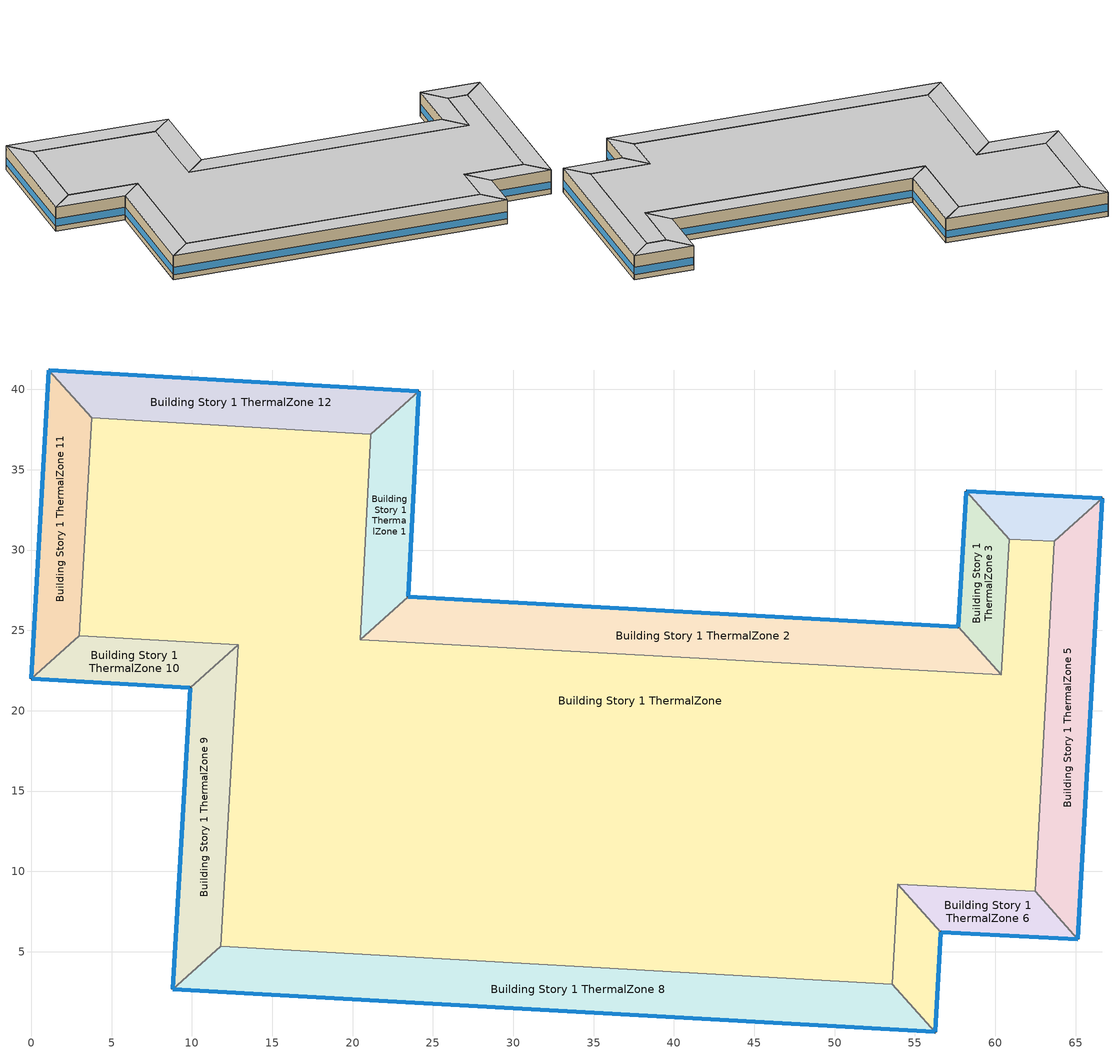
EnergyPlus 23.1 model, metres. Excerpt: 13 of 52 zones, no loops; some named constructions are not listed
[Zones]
Building Story 1 ThermalZone
 floor ground (Typical Insulated Carpeted 8in Slab Floor): 21.14,37.2 20.47,24.43 60.35,22.23 60.86,30.67 63.68,30.53 62.47,8.75 53.93,9.19 53.6,2.98 11.78,5.33 12.87,24.1 2.98,24.65 3.75,38.22 z0
 wall adiabatic (Typical Interior Wall): 12.87,24.1 11.78,5.33 53.6,2.98 53.93,9.19 62.47,8.75 63.68,30.53 60.86,30.67 60.35,22.23 20.47,24.43 21.14,37.2 3.75,38.22 2.98,24.65 12.87,24.1 z0:3.6
 ceiling adiabatic (Typical Interior Ceiling): 3.75,38.22 2.98,24.65 12.87,24.1 11.78,5.33 53.6,2.98 53.93,9.19 62.47,8.75 63.68,30.53 60.86,30.67 60.35,22.23 20.47,24.43 21.14,37.2 z3.6
Building Story 1 ThermalZone 1
 floor ground (Typical Insulated Carpeted 8in Slab Floor): 24.12,39.87 23.45,27.1 20.47,24.43 21.14,37.2 z0
 wall outside (Typical Insulated Steel Framed Exterior Wall R-12.99): 23.45,27.1 24.12,39.87 z0:3.6
 wall adiabatic (Typical Interior Wall): 24.12,39.87 21.14,37.2 20.47,24.43 23.45,27.1 z0:3.6
 window (U 0.55 SHGC 0.25): 23.45,27.12 24.11,39.85 z0.76:1.85
 ceiling adiabatic (Typical Interior Floor): 21.14,37.2 20.47,24.43 23.45,27.1 24.12,39.87 z3.6
Building Story 1 ThermalZone 10
 floor ground (Typical Insulated Carpeted 8in Slab Floor): 9.88,21.43 0,21.99 2.98,24.65 12.87,24.1 z0
 wall outside (Typical Insulated Steel Framed Exterior Wall R-12.99): 0,21.99 9.88,21.43 z0:3.6
 wall adiabatic (Typical Interior Wall): 9.88,21.43 12.87,24.1 2.98,24.65 0,21.99 z0:3.6
 window (U 0.55 SHGC 0.25): 0.03,21.99 9.86,21.44 z0.76:1.85
 ceiling adiabatic (Typical Interior Floor): 12.87,24.1 2.98,24.65 0,21.99 9.88,21.43 z3.6
Building Story 1 ThermalZone 11
 floor ground (Typical Insulated Carpeted 8in Slab Floor): 0,21.99 1.09,41.2 3.75,38.22 2.98,24.65 z0
 wall outside (Typical Insulated Steel Framed Exterior Wall R-12.99): 1.09,41.2 0,21.99 z0:3.6
 wall adiabatic (Typical Interior Wall): 0,21.99 2.98,24.65 3.75,38.22 1.09,41.2 z0:3.6
 window (U 0.55 SHGC 0.25): 1.09,41.18 0,22.02 z0.76:1.84
 ceiling adiabatic (Typical Interior Floor): 2.98,24.65 3.75,38.22 1.09,41.2 0,21.99 z3.6
Building Story 1 ThermalZone 12
 floor ground (Typical Insulated Carpeted 8in Slab Floor): 1.09,41.2 24.12,39.87 21.14,37.2 3.75,38.22 z0
 wall outside (Typical Insulated Steel Framed Exterior Wall R-12.99): 24.12,39.87 1.09,41.2 z0:3.6
 wall adiabatic (Typical Interior Wall): 1.09,41.2 3.75,38.22 21.14,37.2 24.12,39.87 z0:3.6
 window (U 0.55 SHGC 0.25): 24.09,39.87 1.11,41.2 z0.76:1.84
 ceiling adiabatic (Typical Interior Floor): 3.75,38.22 21.14,37.2 24.12,39.87 1.09,41.2 z3.6
Building Story 1 ThermalZone 2
 floor ground (Typical Insulated Carpeted 8in Slab Floor): 23.45,27.1 57.69,25.21 60.35,22.23 20.47,24.43 z0
 wall outside (Typical Insulated Steel Framed Exterior Wall R-12.99): 57.69,25.21 23.45,27.1 z0:3.6
 wall adiabatic (Typical Interior Wall): 23.45,27.1 20.47,24.43 60.35,22.23 57.69,25.21 z0:3.6
 window (U 0.55 SHGC 0.25): 57.67,25.21 23.47,27.1 z0.76:1.84
 ceiling adiabatic (Typical Interior Floor): 20.47,24.43 60.35,22.23 57.69,25.21 23.45,27.1 z3.6
Building Story 1 ThermalZone 3
 floor ground (Typical Insulated Carpeted 8in Slab Floor): 57.69,25.21 58.19,33.65 60.86,30.67 60.35,22.23 z0
 wall outside (Typical Insulated Steel Framed Exterior Wall R-12.99): 58.19,33.65 57.69,25.21 z0:3.6
 wall adiabatic (Typical Interior Wall): 57.69,25.21 60.35,22.23 60.86,30.67 58.19,33.65 z0:3.6
 window (U 0.55 SHGC 0.25): 58.19,33.63 57.69,25.24 z0.76:1.85
 ceiling adiabatic (Typical Interior Floor): 60.35,22.23 60.86,30.67 58.19,33.65 57.69,25.21 z3.6
Building Story 1 ThermalZone 4
 floor ground (Typical Insulated Carpeted 8in Slab Floor): 58.19,33.65 66.65,33.21 63.68,30.53 60.86,30.67 z0
 wall outside (Typical Insulated Steel Framed Exterior Wall R-12.99): 66.65,33.21 58.19,33.65 z0:3.6
 wall adiabatic (Typical Interior Wall): 58.19,33.65 60.86,30.67 63.68,30.53 66.65,33.21 z0:3.6
 window (U 0.55 SHGC 0.25): 66.63,33.21 58.22,33.65 z0.76:1.85
 ceiling adiabatic (Typical Interior Floor): 60.86,30.67 63.68,30.53 66.65,33.21 58.19,33.65 z3.6
Building Story 1 ThermalZone 5
 floor ground (Typical Insulated Carpeted 8in Slab Floor): 66.65,33.21 65.14,5.78 62.47,8.75 63.68,30.53 z0
 wall outside (Typical Insulated Steel Framed Exterior Wall R-12.99): 65.14,5.78 66.65,33.21 z0:3.6
 wall adiabatic (Typical Interior Wall): 66.65,33.21 63.68,30.53 62.47,8.75 65.14,5.78 z0:3.6
 window (U 0.55 SHGC 0.25): 65.15,5.8 66.65,33.18 z0.76:1.84
 ceiling adiabatic (Typical Interior Floor): 63.68,30.53 62.47,8.75 65.14,5.78 66.65,33.21 z3.6
Building Story 1 ThermalZone 6
 floor ground (Typical Insulated Carpeted 8in Slab Floor): 65.14,5.78 56.6,6.22 53.93,9.19 62.47,8.75 z0
 wall outside (Typical Insulated Steel Framed Exterior Wall R-12.99): 56.6,6.22 65.14,5.78 z0:3.6
 wall adiabatic (Typical Interior Wall): 65.14,5.78 62.47,8.75 53.93,9.19 56.6,6.22 z0:3.6
 window (U 0.55 SHGC 0.25): 56.63,6.22 65.12,5.78 z0.76:1.85
 ceiling adiabatic (Typical Interior Floor): 62.47,8.75 53.93,9.19 56.6,6.22 65.14,5.78 z3.6
Building Story 1 ThermalZone 7
 floor ground (Typical Insulated Carpeted 8in Slab Floor): 56.6,6.22 56.27,0 53.6,2.98 53.93,9.19 z0
 wall outside (Typical Insulated Steel Framed Exterior Wall R-12.99): 56.27,0 56.6,6.22 z0:3.6
 wall adiabatic (Typical Interior Wall): 56.6,6.22 53.93,9.19 53.6,2.98 56.27,0 z0:3.6
 window (U 0.55 SHGC 0.25): 56.27,0.03 56.6,6.19 z0.76:1.85
 ceiling adiabatic (Typical Interior Floor): 53.93,9.19 53.6,2.98 56.27,0 56.6,6.22 z3.6
Building Story 1 ThermalZone 8
 floor ground (Typical Insulated Carpeted 8in Slab Floor): 56.27,0 8.79,2.67 11.78,5.33 53.6,2.98 z0
 wall outside (Typical Insulated Steel Framed Exterior Wall R-12.99): 8.79,2.67 56.27,0 z0:3.6
 wall adiabatic (Typical Interior Wall): 56.27,0 53.6,2.98 11.78,5.33 8.79,2.67 z0:3.6
 window (U 0.55 SHGC 0.25): 8.82,2.66 56.24,0 z0.76:1.84
 ceiling adiabatic (Typical Interior Floor): 53.6,2.98 11.78,5.33 8.79,2.67 56.27,0 z3.6
Building Story 1 ThermalZone 9
 floor ground (Typical Insulated Carpeted 8in Slab Floor): 8.79,2.67 9.88,21.43 12.87,24.1 11.78,5.33 z0
 wall outside (Typical Insulated Steel Framed Exterior Wall R-12.99): 9.88,21.43 8.79,2.67 z0:3.6
 wall adiabatic (Typical Interior Wall): 8.79,2.67 11.78,5.33 12.87,24.1 9.88,21.43 z0:3.6
 window (U 0.55 SHGC 0.25): 9.88,21.41 8.79,2.69 z0.76:1.84
 ceiling adiabatic (Typical Interior Floor): 11.78,5.33 12.87,24.1 9.88,21.43 8.79,2.67 z3.6
[Building]
bld_9: Terrain=City
[Site:Location]
Jack Northrop Fld H_CA_USA: Latitude {deg}=41.3151; Longitude {deg}=-105.581; Time Zone {hr}=-8; Elevation {m}=21
[Site:GroundTemperature:FCfactorMethod]
18.8, 14.3, 13.6, 13.2, 13.3, 12.6, 15.3, 15.6, 17.7, 19.4, 19.7, 18.5
[Site:WaterMainsTemperature]
Calculation Method=Correlation; Annual Average Outdoor Air Temperature {C}=8.96667; Maximum Difference In Monthly Average Outdoor Air Temperatures {deltaC}=26.2
[SizingPeriod:DesignDay] Day of Month=21; Dry-Bulb Temperature Range Modifier Type=DefaultMultipliers; Humidity Condition Type=Wetbulb; Barometric Pressure {Pa}=98769; Rain Indicator=No; Snow Indicator=No; Daylight Saving Time Indicator=No; Begin Environment Reset Mode=FullResetAtBeginEnvironment
Name | Month | Day Type | Maximum Dry-Bulb Temperature {C} | Daily Dry-Bulb Temperature Range {deltaC} | Wetbulb or DewPoint at Maximum Dry-Bulb {C} | Wind Speed {m/s} | Wind Direction {deg} | Solar Model Indicator | ASHRAE Clear Sky Optical Depth for Beam Irradiance (taub) | ASHRAE Clear Sky Optical Depth for Diffuse Irradiance (taud) | Sky Clearness
Buffalo Niagara Intl Ap Ann Clg .4% Condns DB=>MWB 1 | 7 | SummerDesignDay | 30.3 | 9.3 | 21.8 | 5.7 | 240 | ASHRAETau | 0.462 | 2.001
Buffalo Niagara Intl Ap Ann Clg .4% Condns WB=>MDB 1 | 7 | SummerDesignDay | 27.8 | 9.3 | 23.8 | 5.7 | 240 | ASHRAETau | 0.462 | 2.001
Buffalo Niagara Intl Ap Ann Htg 99.6% Condns DB 1 | 1 | WinterDesignDay | -16.3 | 0 | -16.3 | 5.1 | 270 | ASHRAEClearSky |  |  | 0
[Material] Thermal Absorptance=0.9; Solar Absorptance=0.7
Name | Roughness | Thickness {m} | Conductivity {W/m-K} | Density {kg/m3} | Specific Heat {J/kg-K} | Visible Absorptance
100mm Normalweight concrete floor | MediumRough | 0.1016 | 2.31045 | 2322 | 832.557 | 0.7
25mm Stucco | Smooth | 0.0254 | 0.72 | 1856 | 840 | 0.7
5/8 in. Gypsum Board | MediumSmooth | 0.0159 | 0.16 | 800 | 1090 | 0.7
8 in. Normalweight Concrete Floor | MediumRough | 0.2032 | 2.31 | 2322 | 832 | 0.7
G01 13mm gypsum board | Smooth | 0.0127 | 0.160031 | 800.001 | 1090.73 | 0.5
[Material:NoMass] Roughness=Smooth; Thermal Absorptance=0.9; Solar Absorptance=0.7
Name | Thermal Resistance {m2-K/W} | Visible Absorptance
CP02 CARPET PAD; Typical Carpet Pad | 0.21648 | 0.8
Typical Insulation R-10.81 | 1.90342 | 0.7
[WindowMaterial:Gas]
Gap_1_W_0_0032: Gas Type=Air; Thickness {m}=0.0032
[WindowMaterial:Glazing] Optical Data Type=SpectralAverage; Infrared Transmittance at Normal Incidence=0; Back Side Infrared Hemispherical Emissivity=0.84; Conductivity {W/m-K}=1; Dirt Correction Factor for Solar and Visible Transmittance=1; Solar Diffusing=No
Name | Thickness {m} | Solar Transmittance at Normal Incidence | Front Side Solar Reflectance at Normal Incidence | Back Side Solar Reflectance at Normal Incidence | Visible Transmittance at Normal Incidence | Front Side Visible Reflectance at Normal Incidence | Back Side Visible Reflectance at Normal Incidence | Front Side Infrared Hemispherical Emissivity
Glass_2022F_LayerAvg | 0.0039 | 0.355897 | 0.394095 | 0.265645 | 0.677694 | 0.042734 | 0.05547 | 0.046
Glass_2175_LayerAvg | 0.0086 | 0.167758 | 0.217606 | 0.437978 | 0.416044 | 0.078729 | 0.10654 | 0.84
[Construction]
Typical Insulated Carpeted 8in Slab Floor: 8 in. Normalweight Concrete Floor, Typical Carpet Pad
Typical Insulated Steel Framed Exterior Wall R-12.99: 25mm Stucco, 5/8 in. Gypsum Board, Typical Insulation R-10.81, 5/8 in. Gypsum Board
Typical Interior Ceiling: CP02 CARPET PAD, 100mm Normalweight concrete floor
Typical Interior Floor: 100mm Normalweight concrete floor, CP02 CARPET PAD
Typical Interior Wall: G01 13mm gypsum board, G01 13mm gypsum board
U 0.55 SHGC 0.25: Glass_2175_LayerAvg, Gap_1_W_0_0032, Glass_2022F_LayerAvg
[Zone] Multiplier=1; Part of Total Floor Area=Yes
Building Story 1 ThermalZone; Building Story 1 ThermalZone 1; Building Story 1 ThermalZone 10; Building Story 1 ThermalZone 11; Building Story 1 ThermalZone 12; Building Story 1 ThermalZone 2; Building Story 1 ThermalZone 3; Building Story 1 ThermalZone 4; Building Story 1 ThermalZone 5; Building Story 1 ThermalZone 6; Building Story 1 ThermalZone 7; Building Story 1 ThermalZone 8; Building Story 1 ThermalZone 9
[Space] Space Type=Story Ground Blended Space Type
Name | Zone
Building Story 1 Space | Building Story 1 ThermalZone
Building Story 1 Space 1 | Building Story 1 ThermalZone 1
Building Story 1 Space 10 | Building Story 1 ThermalZone 10
Building Story 1 Space 11 | Building Story 1 ThermalZone 11
Building Story 1 Space 12 | Building Story 1 ThermalZone 12
Building Story 1 Space 2 | Building Story 1 ThermalZone 2
Building Story 1 Space 3 | Building Story 1 ThermalZone 3
Building Story 1 Space 4 | Building Story 1 ThermalZone 4
Building Story 1 Space 5 | Building Story 1 ThermalZone 5
Building Story 1 Space 6 | Building Story 1 ThermalZone 6
Building Story 1 Space 7 | Building Story 1 ThermalZone 7
Building Story 1 Space 8 | Building Story 1 ThermalZone 8
Building Story 1 Space 9 | Building Story 1 ThermalZone 9
[InternalMass] Construction=InteriorFurnishings 1
Name | Zone or ZoneList | Space or SpaceList | Surface Area {m2}
Building Story 1 Space 10 Office OfficeLarge Data Center A  - Story Ground Mass; Building Story 1 Space 10 Office OfficeLarge Data Center C  - Story Ground Mass | Building Story 1 ThermalZone 10 | Building Story 1 Space 10 | 0.111321
Building Story 1 Space Office OfficeLarge Data Center A  - Story Ground Mass; Building Story 1 Space Office OfficeLarge Data Center C  - Story Ground Mass | Building Story 1 ThermalZone | Building Story 1 Space | 4.72713
Building Story 1 Space 4 Office OfficeLarge Data Center A  - Story Ground Mass; Building Story 1 Space 4 Office OfficeLarge Data Center C  - Story Ground Mass | Building Story 1 ThermalZone 4 | Building Story 1 Space 4 | 0.0635789
Building Story 1 Space 5 Office OfficeLarge Data Center A  - Story Ground Mass; Building Story 1 Space 5 Office OfficeLarge Data Center C  - Story Ground Mass | Building Story 1 ThermalZone 5 | Building Story 1 Space 5 | 0.27737
Building Story 1 Space 8 Office OfficeLarge Data Center A  - Story Ground Mass; Building Story 1 Space 8 Office OfficeLarge Data Center C  - Story Ground Mass | Building Story 1 ThermalZone 8 | Building Story 1 Space 8 | 0.50272
Building Story 1 Space 9 Office OfficeLarge Data Center A  - Story Ground Mass; Building Story 1 Space 9 Office OfficeLarge Data Center C  - Story Ground Mass | Building Story 1 ThermalZone 9 | Building Story 1 Space 9 | 0.211373
Building Story 1 Space 11 Office OfficeLarge Data Center A  - Story Ground Mass; Building Story 1 Space 11 Office OfficeLarge Data Center C  - Story Ground Mass | Building Story 1 ThermalZone 11 | Building Story 1 Space 11 | 0.184638
Building Story 1 Space 12 Office OfficeLarge Data Center A  - Story Ground Mass; Building Story 1 Space 12 Office OfficeLarge Data Center C  - Story Ground Mass | Building Story 1 ThermalZone 12 | Building Story 1 Space 12 | 0.227997
Building Story 1 Space 7 Office OfficeLarge Data Center A  - Story Ground Mass; Building Story 1 Space 7 Office OfficeLarge Data Center C  - Story Ground Mass | Building Story 1 ThermalZone 7 | Building Story 1 Space 7 | 0.0700151
Building Story 1 Space 1 Office OfficeLarge Data Center A  - Story Ground Mass; Building Story 1 Space 1 Office OfficeLarge Data Center C  - Story Ground Mass | Building Story 1 ThermalZone 1 | Building Story 1 Space 1 | 0.144255
Building Story 1 Space 2 Office OfficeLarge Data Center A  - Story Ground Mass; Building Story 1 Space 2 Office OfficeLarge Data Center C  - Story Ground Mass | Building Story 1 ThermalZone 2 | Building Story 1 Space 2 | 0.418476
Building Story 1 Space 3 Office OfficeLarge Data Center A  - Story Ground Mass; Building Story 1 Space 3 Office OfficeLarge Data Center C  - Story Ground Mass | Building Story 1 ThermalZone 3 | Building Story 1 Space 3 | 0.0954615
Building Story 1 Space 6 Office OfficeLarge Data Center A  - Story Ground Mass; Building Story 1 Space 6 Office OfficeLarge Data Center C  - Story Ground Mass | Building Story 1 ThermalZone 6 | Building Story 1 Space 6 | 0.0963719
Building Story 1 Space 10 Office OfficeLarge Data Center B  - Story Ground Mass | Building Story 1 ThermalZone 10 | Building Story 1 Space 10 | 0.618998
Building Story 1 Space Office OfficeLarge Data Center B  - Story Ground Mass | Building Story 1 ThermalZone | Building Story 1 Space | 26.2852
Building Story 1 Space 4 Office OfficeLarge Data Center B  - Story Ground Mass | Building Story 1 ThermalZone 4 | Building Story 1 Space 4 | 0.35353
Building Story 1 Space 5 Office OfficeLarge Data Center B  - Story Ground Mass | Building Story 1 ThermalZone 5 | Building Story 1 Space 5 | 1.54231
Building Story 1 Space 8 Office OfficeLarge Data Center B  - Story Ground Mass | Building Story 1 ThermalZone 8 | Building Story 1 Space 8 | 2.79537
Building Story 1 Space 9 Office OfficeLarge Data Center B  - Story Ground Mass | Building Story 1 ThermalZone 9 | Building Story 1 Space 9 | 1.17534
Building Story 1 Space 11 Office OfficeLarge Data Center B  - Story Ground Mass | Building Story 1 ThermalZone 11 | Building Story 1 Space 11 | 1.02668
Building Story 1 Space 12 Office OfficeLarge Data Center B  - Story Ground Mass | Building Story 1 ThermalZone 12 | Building Story 1 Space 12 | 1.26778
Building Story 1 Space 7 Office OfficeLarge Data Center B  - Story Ground Mass | Building Story 1 ThermalZone 7 | Building Story 1 Space 7 | 0.389318
Building Story 1 Space 1 Office OfficeLarge Data Center B  - Story Ground Mass | Building Story 1 ThermalZone 1 | Building Story 1 Space 1 | 0.802132
Building Story 1 Space 2 Office OfficeLarge Data Center B  - Story Ground Mass | Building Story 1 ThermalZone 2 | Building Story 1 Space 2 | 2.32693
Building Story 1 Space 3 Office OfficeLarge Data Center B  - Story Ground Mass | Building Story 1 ThermalZone 3 | Building Story 1 Space 3 | 0.530813
Building Story 1 Space 6 Office OfficeLarge Data Center B  - Story Ground Mass | Building Story 1 ThermalZone 6 | Building Story 1 Space 6 | 0.535876
Building Story 1 Space 10 Office OfficeLarge Main Data Center A  - Story Ground Mass; Building Story 1 Space 10 Office OfficeLarge Main Data Center C  - Story Ground Mass | Building Story 1 ThermalZone 10 | Building Story 1 Space 10 | 0.20014
Building Story 1 Space Office OfficeLarge Main Data Center A  - Story Ground Mass; Building Story 1 Space Office OfficeLarge Main Data Center C  - Story Ground Mass | Building Story 1 ThermalZone | Building Story 1 Space | 8.49877
Building Story 1 Space 4 Office OfficeLarge Main Data Center A  - Story Ground Mass; Building Story 1 Space 4 Office OfficeLarge Main Data Center C  - Story Ground Mass | Building Story 1 ThermalZone 4 | Building Story 1 Space 4 | 0.114307
Building Story 1 Space 5 Office OfficeLarge Main Data Center A  - Story Ground Mass; Building Story 1 Space 5 Office OfficeLarge Main Data Center C  - Story Ground Mass | Building Story 1 ThermalZone 5 | Building Story 1 Space 5 | 0.498675
Building Story 1 Space 8 Office OfficeLarge Main Data Center A  - Story Ground Mass; Building Story 1 Space 8 Office OfficeLarge Main Data Center C  - Story Ground Mass | Building Story 1 ThermalZone 8 | Building Story 1 Space 8 | 0.903826
Building Story 1 Space 9 Office OfficeLarge Main Data Center A  - Story Ground Mass; Building Story 1 Space 9 Office OfficeLarge Main Data Center C  - Story Ground Mass | Building Story 1 ThermalZone 9 | Building Story 1 Space 9 | 0.380021
Building Story 1 Space 11 Office OfficeLarge Main Data Center A  - Story Ground Mass; Building Story 1 Space 11 Office OfficeLarge Main Data Center C  - Story Ground Mass | Building Story 1 ThermalZone 11 | Building Story 1 Space 11 | 0.331956
Building Story 1 Space 12 Office OfficeLarge Main Data Center A  - Story Ground Mass; Building Story 1 Space 12 Office OfficeLarge Main Data Center C  - Story Ground Mass | Building Story 1 ThermalZone 12 | Building Story 1 Space 12 | 0.409909
Building Story 1 Space 7 Office OfficeLarge Main Data Center A  - Story Ground Mass; Building Story 1 Space 7 Office OfficeLarge Main Data Center C  - Story Ground Mass | Building Story 1 ThermalZone 7 | Building Story 1 Space 7 | 0.125878
Building Story 1 Space 1 Office OfficeLarge Main Data Center A  - Story Ground Mass; Building Story 1 Space 1 Office OfficeLarge Main Data Center C  - Story Ground Mass | Building Story 1 ThermalZone 1 | Building Story 1 Space 1 | 0.259353
Building Story 1 Space 2 Office OfficeLarge Main Data Center A  - Story Ground Mass; Building Story 1 Space 2 Office OfficeLarge Main Data Center C  - Story Ground Mass | Building Story 1 ThermalZone 2 | Building Story 1 Space 2 | 0.752366
Building Story 1 Space 3 Office OfficeLarge Main Data Center A  - Story Ground Mass; Building Story 1 Space 3 Office OfficeLarge Main Data Center C  - Story Ground Mass | Building Story 1 ThermalZone 3 | Building Story 1 Space 3 | 0.171628
Building Story 1 Space 6 Office OfficeLarge Main Data Center A  - Story Ground Mass; Building Story 1 Space 6 Office OfficeLarge Main Data Center C  - Story Ground Mass | Building Story 1 ThermalZone 6 | Building Story 1 Space 6 | 0.173264
Building Story 1 Space 10 Office OfficeLarge Main Data Center B  - Story Ground Mass | Building Story 1 ThermalZone 10 | Building Story 1 Space 10 | 1.11288
Building Story 1 Space Office OfficeLarge Main Data Center B  - Story Ground Mass | Building Story 1 ThermalZone | Building Story 1 Space | 47.2574
Building Story 1 Space 4 Office OfficeLarge Main Data Center B  - Story Ground Mass | Building Story 1 ThermalZone 4 | Building Story 1 Space 4 | 0.635602
Building Story 1 Space 5 Office OfficeLarge Main Data Center B  - Story Ground Mass | Building Story 1 ThermalZone 5 | Building Story 1 Space 5 | 2.77288
Building Story 1 Space 8 Office OfficeLarge Main Data Center B  - Story Ground Mass | Building Story 1 ThermalZone 8 | Building Story 1 Space 8 | 5.02572
Building Story 1 Space 9 Office OfficeLarge Main Data Center B  - Story Ground Mass | Building Story 1 ThermalZone 9 | Building Story 1 Space 9 | 2.1131
Building Story 1 Space 11 Office OfficeLarge Main Data Center B  - Story Ground Mass | Building Story 1 ThermalZone 11 | Building Story 1 Space 11 | 1.84584
Building Story 1 Space 12 Office OfficeLarge Main Data Center B  - Story Ground Mass | Building Story 1 ThermalZone 12 | Building Story 1 Space 12 | 2.2793
Building Story 1 Space 7 Office OfficeLarge Main Data Center B  - Story Ground Mass | Building Story 1 ThermalZone 7 | Building Story 1 Space 7 | 0.699945
Building Story 1 Space 1 Office OfficeLarge Main Data Center B  - Story Ground Mass | Building Story 1 ThermalZone 1 | Building Story 1 Space 1 | 1.44213
Building Story 1 Space 2 Office OfficeLarge Main Data Center B  - Story Ground Mass | Building Story 1 ThermalZone 2 | Building Story 1 Space 2 | 4.18353
Building Story 1 Space 3 Office OfficeLarge Main Data Center B  - Story Ground Mass | Building Story 1 ThermalZone 3 | Building Story 1 Space 3 | 0.954334
Building Story 1 Space 6 Office OfficeLarge Main Data Center B  - Story Ground Mass | Building Story 1 ThermalZone 6 | Building Story 1 Space 6 | 0.963436
Building Story 1 Space 10 SecondarySchool Auditorium A  - Story Ground Mass; Building Story 1 Space 10 SecondarySchool Auditorium C  - Story Ground Mass | Building Story 1 ThermalZone 10 | Building Story 1 Space 10 | 0.895302
Building Story 1 Space SecondarySchool Auditorium A  - Story Ground Mass; Building Story 1 Space SecondarySchool Auditorium C  - Story Ground Mass | Building Story 1 ThermalZone | Building Story 1 Space | 38.0182
Building Story 1 Space 4 SecondarySchool Auditorium A  - Story Ground Mass; Building Story 1 Space 4 SecondarySchool Auditorium C  - Story Ground Mass | Building Story 1 ThermalZone 4 | Building Story 1 Space 4 | 0.511336
Building Story 1 Space 5 SecondarySchool Auditorium A  - Story Ground Mass; Building Story 1 Space 5 SecondarySchool Auditorium C  - Story Ground Mass | Building Story 1 ThermalZone 5 | Building Story 1 Space 5 | 2.23076
Building Story 1 Space 8 SecondarySchool Auditorium A  - Story Ground Mass; Building Story 1 Space 8 SecondarySchool Auditorium C  - Story Ground Mass | Building Story 1 ThermalZone 8 | Building Story 1 Space 8 | 4.04315
Building Story 1 Space 9 SecondarySchool Auditorium A  - Story Ground Mass; Building Story 1 Space 9 SecondarySchool Auditorium C  - Story Ground Mass | Building Story 1 ThermalZone 9 | Building Story 1 Space 9 | 1.69997
Building Story 1 Space 11 SecondarySchool Auditorium A  - Story Ground Mass; Building Story 1 Space 11 SecondarySchool Auditorium C  - Story Ground Mass | Building Story 1 ThermalZone 11 | Building Story 1 Space 11 | 1.48496
Building Story 1 Space 12 SecondarySchool Auditorium A  - Story Ground Mass; Building Story 1 Space 12 SecondarySchool Auditorium C  - Story Ground Mass | Building Story 1 ThermalZone 12 | Building Story 1 Space 12 | 1.83368
Building Story 1 Space 7 SecondarySchool Auditorium A  - Story Ground Mass; Building Story 1 Space 7 SecondarySchool Auditorium C  - Story Ground Mass | Building Story 1 ThermalZone 7 | Building Story 1 Space 7 | 0.5631
Building Story 1 Space 1 SecondarySchool Auditorium A  - Story Ground Mass; Building Story 1 Space 1 SecondarySchool Auditorium C  - Story Ground Mass | Building Story 1 ThermalZone 1 | Building Story 1 Space 1 | 1.16018
Building Story 1 Space 2 SecondarySchool Auditorium A  - Story Ground Mass; Building Story 1 Space 2 SecondarySchool Auditorium C  - Story Ground Mass | Building Story 1 ThermalZone 2 | Building Story 1 Space 2 | 3.36561
Building Story 1 Space 3 SecondarySchool Auditorium A  - Story Ground Mass; Building Story 1 Space 3 SecondarySchool Auditorium C  - Story Ground Mass | Building Story 1 ThermalZone 3 | Building Story 1 Space 3 | 0.767754
Building Story 1 Space 6 SecondarySchool Auditorium A  - Story Ground Mass; Building Story 1 Space 6 SecondarySchool Auditorium C  - Story Ground Mass | Building Story 1 ThermalZone 6 | Building Story 1 Space 6 | 0.775076
Building Story 1 Space 10 SecondarySchool Auditorium B  - Story Ground Mass | Building Story 1 ThermalZone 10 | Building Story 1 Space 10 | 4.97832
Building Story 1 Space SecondarySchool Auditorium B  - Story Ground Mass | Building Story 1 ThermalZone | Building Story 1 Space | 211.4
Building Story 1 Space 4 SecondarySchool Auditorium B  - Story Ground Mass | Building Story 1 ThermalZone 4 | Building Story 1 Space 4 | 2.84328
Building Story 1 Space 5 SecondarySchool Auditorium B  - Story Ground Mass | Building Story 1 ThermalZone 5 | Building Story 1 Space 5 | 12.4041
Building Story 1 Space 8 SecondarySchool Auditorium B  - Story Ground Mass | Building Story 1 ThermalZone 8 | Building Story 1 Space 8 | 22.4819
Building Story 1 Space 9 SecondarySchool Auditorium B  - Story Ground Mass | Building Story 1 ThermalZone 9 | Building Story 1 Space 9 | 9.4527
Building Story 1 Space 11 SecondarySchool Auditorium B  - Story Ground Mass | Building Story 1 ThermalZone 11 | Building Story 1 Space 11 | 8.25712
Building Story 1 Space 12 SecondarySchool Auditorium B  - Story Ground Mass | Building Story 1 ThermalZone 12 | Building Story 1 Space 12 | 10.1962
Building Story 1 Space 7 SecondarySchool Auditorium B  - Story Ground Mass | Building Story 1 ThermalZone 7 | Building Story 1 Space 7 | 3.13111
Building Story 1 Space 1 SecondarySchool Auditorium B  - Story Ground Mass | Building Story 1 ThermalZone 1 | Building Story 1 Space 1 | 6.45119
Building Story 1 Space 2 SecondarySchool Auditorium B  - Story Ground Mass | Building Story 1 ThermalZone 2 | Building Story 1 Space 2 | 18.7145
Building Story 1 Space 3 SecondarySchool Auditorium B  - Story Ground Mass | Building Story 1 ThermalZone 3 | Building Story 1 Space 3 | 4.26909
Building Story 1 Space 6 SecondarySchool Auditorium B  - Story Ground Mass | Building Story 1 ThermalZone 6 | Building Story 1 Space 6 | 4.30981
Building Story 1 Space 10 SecondarySchool Cafeteria A  - Story Ground Mass; Building Story 1 Space 10 SecondarySchool Cafeteria C  - Story Ground Mass | Building Story 1 ThermalZone 10 | Building Story 1 Space 10 | 0.566669
Building Story 1 Space SecondarySchool Cafeteria A  - Story Ground Mass; Building Story 1 Space SecondarySchool Cafeteria C  - Story Ground Mass | Building Story 1 ThermalZone | Building Story 1 Space | 24.0631
Building Story 1 Space 4 SecondarySchool Cafeteria A  - Story Ground Mass; Building Story 1 Space 4 SecondarySchool Cafeteria C  - Story Ground Mass | Building Story 1 ThermalZone 4 | Building Story 1 Space 4 | 0.323643
Building Story 1 Space 5 SecondarySchool Cafeteria A  - Story Ground Mass; Building Story 1 Space 5 SecondarySchool Cafeteria C  - Story Ground Mass | Building Story 1 ThermalZone 5 | Building Story 1 Space 5 | 1.41193
Building Story 1 Space 8 SecondarySchool Cafeteria A  - Story Ground Mass; Building Story 1 Space 8 SecondarySchool Cafeteria C  - Story Ground Mass | Building Story 1 ThermalZone 8 | Building Story 1 Space 8 | 2.55906
Building Story 1 Space 9 SecondarySchool Cafeteria A  - Story Ground Mass; Building Story 1 Space 9 SecondarySchool Cafeteria C  - Story Ground Mass | Building Story 1 ThermalZone 9 | Building Story 1 Space 9 | 1.07598
Building Story 1 Space 11 SecondarySchool Cafeteria A  - Story Ground Mass; Building Story 1 Space 11 SecondarySchool Cafeteria C  - Story Ground Mass | Building Story 1 ThermalZone 11 | Building Story 1 Space 11 | 0.939886
Building Story 1 Space 12 SecondarySchool Cafeteria A  - Story Ground Mass; Building Story 1 Space 12 SecondarySchool Cafeteria C  - Story Ground Mass | Building Story 1 ThermalZone 12 | Building Story 1 Space 12 | 1.1606
Building Story 1 Space 7 SecondarySchool Cafeteria A  - Story Ground Mass; Building Story 1 Space 7 SecondarySchool Cafeteria C  - Story Ground Mass | Building Story 1 ThermalZone 7 | Building Story 1 Space 7 | 0.356406
Building Story 1 Space 1 SecondarySchool Cafeteria A  - Story Ground Mass; Building Story 1 Space 1 SecondarySchool Cafeteria C  - Story Ground Mass | Building Story 1 ThermalZone 1 | Building Story 1 Space 1 | 0.734321
Building Story 1 Space 2 SecondarySchool Cafeteria A  - Story Ground Mass; Building Story 1 Space 2 SecondarySchool Cafeteria C  - Story Ground Mass | Building Story 1 ThermalZone 2 | Building Story 1 Space 2 | 2.13022
Building Story 1 Space 3 SecondarySchool Cafeteria A  - Story Ground Mass; Building Story 1 Space 3 SecondarySchool Cafeteria C  - Story Ground Mass | Building Story 1 ThermalZone 3 | Building Story 1 Space 3 | 0.48594
Building Story 1 Space 6 SecondarySchool Cafeteria A  - Story Ground Mass; Building Story 1 Space 6 SecondarySchool Cafeteria C  - Story Ground Mass | Building Story 1 ThermalZone 6 | Building Story 1 Space 6 | 0.490574
Building Story 1 Space 10 SecondarySchool Cafeteria B  - Story Ground Mass | Building Story 1 ThermalZone 10 | Building Story 1 Space 10 | 3.15096
Building Story 1 Space SecondarySchool Cafeteria B  - Story Ground Mass | Building Story 1 ThermalZone | Building Story 1 Space | 133.803
Building Story 1 Space 4 SecondarySchool Cafeteria B  - Story Ground Mass | Building Story 1 ThermalZone 4 | Building Story 1 Space 4 | 1.79962
Building Story 1 Space 5 SecondarySchool Cafeteria B  - Story Ground Mass | Building Story 1 ThermalZone 5 | Building Story 1 Space 5 | 7.85103
Building Story 1 Space 8 SecondarySchool Cafeteria B  - Story Ground Mass | Building Story 1 ThermalZone 8 | Building Story 1 Space 8 | 14.2296
Building Story 1 Space 9 SecondarySchool Cafeteria B  - Story Ground Mass | Building Story 1 ThermalZone 9 | Building Story 1 Space 9 | 5.98296
Building Story 1 Space 11 SecondarySchool Cafeteria B  - Story Ground Mass | Building Story 1 ThermalZone 11 | Building Story 1 Space 11 | 5.22623
Building Story 1 Space 12 SecondarySchool Cafeteria B  - Story Ground Mass | Building Story 1 ThermalZone 12 | Building Story 1 Space 12 | 6.45352
Building Story 1 Space 7 SecondarySchool Cafeteria B  - Story Ground Mass | Building Story 1 ThermalZone 7 | Building Story 1 Space 7 | 1.9818
Building Story 1 Space 1 SecondarySchool Cafeteria B  - Story Ground Mass | Building Story 1 ThermalZone 1 | Building Story 1 Space 1 | 4.08319
Building Story 1 Space 2 SecondarySchool Cafeteria B  - Story Ground Mass | Building Story 1 ThermalZone 2 | Building Story 1 Space 2 | 11.8451
Building Story 1 Space 3 SecondarySchool Cafeteria B  - Story Ground Mass | Building Story 1 ThermalZone 3 | Building Story 1 Space 3 | 2.70206
Building Story 1 Space 6 SecondarySchool Cafeteria B  - Story Ground Mass | Building Story 1 ThermalZone 6 | Building Story 1 Space 6 | 2.72783
Building Story 1 Space 10 SecondarySchool ComputerRoom A  - Story Ground Mass; Building Story 1 Space 10 SecondarySchool ComputerRoom C  - Story Ground Mass | Building Story 1 ThermalZone 10 | Building Story 1 Space 10 | 0.865103
Building Story 1 Space SecondarySchool ComputerRoom A  - Story Ground Mass; Building Story 1 Space SecondarySchool ComputerRoom C  - Story Ground Mass | Building Story 1 ThermalZone | Building Story 1 Space | 36.7358
Building Story 1 Space 4 SecondarySchool ComputerRoom A  - Story Ground Mass; Building Story 1 Space 4 SecondarySchool ComputerRoom C  - Story Ground Mass | Building Story 1 ThermalZone 4 | Building Story 1 Space 4 | 0.494089
Building Story 1 Space 5 SecondarySchool ComputerRoom A  - Story Ground Mass; Building Story 1 Space 5 SecondarySchool ComputerRoom C  - Story Ground Mass | Building Story 1 ThermalZone 5 | Building Story 1 Space 5 | 2.15552
Building Story 1 Space 8 SecondarySchool ComputerRoom A  - Story Ground Mass; Building Story 1 Space 8 SecondarySchool ComputerRoom C  - Story Ground Mass | Building Story 1 ThermalZone 8 | Building Story 1 Space 8 | 3.90678
Building Story 1 Space 9 SecondarySchool ComputerRoom A  - Story Ground Mass; Building Story 1 Space 9 SecondarySchool ComputerRoom C  - Story Ground Mass | Building Story 1 ThermalZone 9 | Building Story 1 Space 9 | 1.64263
Building Story 1 Space 11 SecondarySchool ComputerRoom A  - Story Ground Mass; Building Story 1 Space 11 SecondarySchool ComputerRoom C  - Story Ground Mass | Building Story 1 ThermalZone 11 | Building Story 1 Space 11 | 1.43487
Building Story 1 Space 12 SecondarySchool ComputerRoom A  - Story Ground Mass; Building Story 1 Space 12 SecondarySchool ComputerRoom C  - Story Ground Mass | Building Story 1 ThermalZone 12 | Building Story 1 Space 12 | 1.77183
Building Story 1 Space 7 SecondarySchool ComputerRoom A  - Story Ground Mass; Building Story 1 Space 7 SecondarySchool ComputerRoom C  - Story Ground Mass | Building Story 1 ThermalZone 7 | Building Story 1 Space 7 | 0.544106
Building Story 1 Space 1 SecondarySchool ComputerRoom A  - Story Ground Mass; Building Story 1 Space 1 SecondarySchool ComputerRoom C  - Story Ground Mass | Building Story 1 ThermalZone 1 | Building Story 1 Space 1 | 1.12105
Building Story 1 Space 2 SecondarySchool ComputerRoom A  - Story Ground Mass; Building Story 1 Space 2 SecondarySchool ComputerRoom C  - Story Ground Mass | Building Story 1 ThermalZone 2 | Building Story 1 Space 2 | 3.25209
Building Story 1 Space 3 SecondarySchool ComputerRoom A  - Story Ground Mass; Building Story 1 Space 3 SecondarySchool ComputerRoom C  - Story Ground Mass | Building Story 1 ThermalZone 3 | Building Story 1 Space 3 | 0.741858
Building Story 1 Space 6 SecondarySchool ComputerRoom A  - Story Ground Mass; Building Story 1 Space 6 SecondarySchool ComputerRoom C  - Story Ground Mass | Building Story 1 ThermalZone 6 | Building Story 1 Space 6 | 0.748933
Building Story 1 Space 10 SecondarySchool ComputerRoom B  - Story Ground Mass | Building Story 1 ThermalZone 10 | Building Story 1 Space 10 | 4.8104
Building Story 1 Space SecondarySchool ComputerRoom B  - Story Ground Mass | Building Story 1 ThermalZone | Building Story 1 Space | 204.269
Building Story 1 Space 4 SecondarySchool ComputerRoom B  - Story Ground Mass | Building Story 1 ThermalZone 4 | Building Story 1 Space 4 | 2.74738
Building Story 1 Space 5 SecondarySchool ComputerRoom B  - Story Ground Mass | Building Story 1 ThermalZone 5 | Building Story 1 Space 5 | 11.9857
Building Story 1 Space 8 SecondarySchool ComputerRoom B  - Story Ground Mass | Building Story 1 ThermalZone 8 | Building Story 1 Space 8 | 21.7236
Building Story 1 Space 9 SecondarySchool ComputerRoom B  - Story Ground Mass | Building Story 1 ThermalZone 9 | Building Story 1 Space 9 | 9.13386
Building Story 1 Space 11 SecondarySchool ComputerRoom B  - Story Ground Mass | Building Story 1 ThermalZone 11 | Building Story 1 Space 11 | 7.97861
Building Story 1 Space 12 SecondarySchool ComputerRoom B  - Story Ground Mass | Building Story 1 ThermalZone 12 | Building Story 1 Space 12 | 9.85223
Building Story 1 Space 7 SecondarySchool ComputerRoom B  - Story Ground Mass | Building Story 1 ThermalZone 7 | Building Story 1 Space 7 | 3.0255
Building Story 1 Space 1 SecondarySchool ComputerRoom B  - Story Ground Mass | Building Story 1 ThermalZone 1 | Building Story 1 Space 1 | 6.23359
Building Story 1 Space 2 SecondarySchool ComputerRoom B  - Story Ground Mass | Building Story 1 ThermalZone 2 | Building Story 1 Space 2 | 18.0832
Building Story 1 Space 3 SecondarySchool ComputerRoom B  - Story Ground Mass | Building Story 1 ThermalZone 3 | Building Story 1 Space 3 | 4.1251
Building Story 1 Space 6 SecondarySchool ComputerRoom B  - Story Ground Mass | Building Story 1 ThermalZone 6 | Building Story 1 Space 6 | 4.16444
Building Story 1 Space 10 SecondarySchool Gym A  - Story Ground Mass; Building Story 1 Space 10 SecondarySchool Gym C  - Story Ground Mass | Building Story 1 ThermalZone 10 | Building Story 1 Space 10 | 0.808128
Building Story 1 Space SecondarySchool Gym A  - Story Ground Mass; Building Story 1 Space SecondarySchool Gym C  - Story Ground Mass | Building Story 1 ThermalZone | Building Story 1 Space | 34.3164
Building Story 1 Space 4 SecondarySchool Gym A  - Story Ground Mass; Building Story 1 Space 4 SecondarySchool Gym C  - Story Ground Mass | Building Story 1 ThermalZone 4 | Building Story 1 Space 4 | 0.461549
Building Story 1 Space 5 SecondarySchool Gym A  - Story Ground Mass; Building Story 1 Space 5 SecondarySchool Gym C  - Story Ground Mass | Building Story 1 ThermalZone 5 | Building Story 1 Space 5 | 2.01356
Building Story 1 Space 8 SecondarySchool Gym A  - Story Ground Mass; Building Story 1 Space 8 SecondarySchool Gym C  - Story Ground Mass | Building Story 1 ThermalZone 8 | Building Story 1 Space 8 | 3.64948
Building Story 1 Space 9 SecondarySchool Gym A  - Story Ground Mass; Building Story 1 Space 9 SecondarySchool Gym C  - Story Ground Mass | Building Story 1 ThermalZone 9 | Building Story 1 Space 9 | 1.53445
Building Story 1 Space 11 SecondarySchool Gym A  - Story Ground Mass; Building Story 1 Space 11 SecondarySchool Gym C  - Story Ground Mass | Building Story 1 ThermalZone 11 | Building Story 1 Space 11 | 1.34037
Building Story 1 Space 12 SecondarySchool Gym A  - Story Ground Mass; Building Story 1 Space 12 SecondarySchool Gym C  - Story Ground Mass | Building Story 1 ThermalZone 12 | Building Story 1 Space 12 | 1.65513
Building Story 1 Space 7 SecondarySchool Gym A  - Story Ground Mass; Building Story 1 Space 7 SecondarySchool Gym C  - Story Ground Mass | Building Story 1 ThermalZone 7 | Building Story 1 Space 7 | 0.508272
Building Story 1 Space 1 SecondarySchool Gym A  - Story Ground Mass; Building Story 1 Space 1 SecondarySchool Gym C  - Story Ground Mass | Building Story 1 ThermalZone 1 | Building Story 1 Space 1 | 1.04722
Building Story 1 Space 2 SecondarySchool Gym A  - Story Ground Mass; Building Story 1 Space 2 SecondarySchool Gym C  - Story Ground Mass | Building Story 1 ThermalZone 2 | Building Story 1 Space 2 | 3.03791
Building Story 1 Space 3 SecondarySchool Gym A  - Story Ground Mass; Building Story 1 Space 3 SecondarySchool Gym C  - Story Ground Mass | Building Story 1 ThermalZone 3 | Building Story 1 Space 3 | 0.692999
Building Story 1 Space 6 SecondarySchool Gym A  - Story Ground Mass; Building Story 1 Space 6 SecondarySchool Gym C  - Story Ground Mass | Building Story 1 ThermalZone 6 | Building Story 1 Space 6 | 0.699608
Building Story 1 Space 10 SecondarySchool Gym A end_a - Story Ground Mass; Building Story 1 Space 10 SecondarySchool Gym C end_a - Story Ground Mass | Building Story 1 ThermalZone 10 | Building Story 1 Space 10 | 0.652659
Building Story 1 Space SecondarySchool Gym A end_a - Story Ground Mass; Building Story 1 Space SecondarySchool Gym C end_a - Story Ground Mass | Building Story 1 ThermalZone | Building Story 1 Space | 27.7145
Building Story 1 Space 4 SecondarySchool Gym A end_a - Story Ground Mass; Building Story 1 Space 4 SecondarySchool Gym C end_a - Story Ground Mass | Building Story 1 ThermalZone 4 | Building Story 1 Space 4 | 0.372755
Building Story 1 Space 5 SecondarySchool Gym A end_a - Story Ground Mass; Building Story 1 Space 5 SecondarySchool Gym C end_a - Story Ground Mass | Building Story 1 ThermalZone 5 | Building Story 1 Space 5 | 1.62618
Building Story 1 Space 8 SecondarySchool Gym A end_a - Story Ground Mass; Building Story 1 Space 8 SecondarySchool Gym C end_a - Story Ground Mass | Building Story 1 ThermalZone 8 | Building Story 1 Space 8 | 2.94738
Building Story 1 Space 9 SecondarySchool Gym A end_a - Story Ground Mass; Building Story 1 Space 9 SecondarySchool Gym C end_a - Story Ground Mass | Building Story 1 ThermalZone 9 | Building Story 1 Space 9 | 1.23925
Building Story 1 Space 11 SecondarySchool Gym A end_a - Story Ground Mass; Building Story 1 Space 11 SecondarySchool Gym C end_a - Story Ground Mass | Building Story 1 ThermalZone 11 | Building Story 1 Space 11 | 1.08251
Building Story 1 Space 12 SecondarySchool Gym A end_a - Story Ground Mass; Building Story 1 Space 12 SecondarySchool Gym C end_a - Story Ground Mass | Building Story 1 ThermalZone 12 | Building Story 1 Space 12 | 1.33672
Building Story 1 Space 7 SecondarySchool Gym A end_a - Story Ground Mass; Building Story 1 Space 7 SecondarySchool Gym C end_a - Story Ground Mass | Building Story 1 ThermalZone 7 | Building Story 1 Space 7 | 0.410489
Building Story 1 Space 1 SecondarySchool Gym A end_a - Story Ground Mass; Building Story 1 Space 1 SecondarySchool Gym C end_a - Story Ground Mass | Building Story 1 ThermalZone 1 | Building Story 1 Space 1 | 0.845751
Building Story 1 Space 2 SecondarySchool Gym A end_a - Story Ground Mass; Building Story 1 Space 2 SecondarySchool Gym C end_a - Story Ground Mass | Building Story 1 ThermalZone 2 | Building Story 1 Space 2 | 2.45347
Building Story 1 Space 3 SecondarySchool Gym A end_a - Story Ground Mass; Building Story 1 Space 3 SecondarySchool Gym C end_a - Story Ground Mass | Building Story 1 ThermalZone 3 | Building Story 1 Space 3 | 0.559679
Building Story 1 Space 6 SecondarySchool Gym A end_a - Story Ground Mass; Building Story 1 Space 6 SecondarySchool Gym C end_a - Story Ground Mass | Building Story 1 ThermalZone 6 | Building Story 1 Space 6 | 0.565016
Building Story 1 Space 10 SecondarySchool Gym B  - Story Ground Mass | Building Story 1 ThermalZone 10 | Building Story 1 Space 10 | 4.49359
Building Story 1 Space SecondarySchool Gym B  - Story Ground Mass | Building Story 1 ThermalZone | Building Story 1 Space | 190.816
Building Story 1 Space 4 SecondarySchool Gym B  - Story Ground Mass | Building Story 1 ThermalZone 4 | Building Story 1 Space 4 | 2.56644
Building Story 1 Space 5 SecondarySchool Gym B  - Story Ground Mass | Building Story 1 ThermalZone 5 | Building Story 1 Space 5 | 11.1964
Building Story 1 Space 8 SecondarySchool Gym B  - Story Ground Mass | Building Story 1 ThermalZone 8 | Building Story 1 Space 8 | 20.2929
Building Story 1 Space 9 SecondarySchool Gym B  - Story Ground Mass | Building Story 1 ThermalZone 9 | Building Story 1 Space 9 | 8.53231
Building Story 1 Space 11 SecondarySchool Gym B  - Story Ground Mass | Building Story 1 ThermalZone 11 | Building Story 1 Space 11 | 7.45314
Building Story 1 Space 12 SecondarySchool Gym B  - Story Ground Mass | Building Story 1 ThermalZone 12 | Building Story 1 Space 12 | 9.20337
Building Story 1 Space 7 SecondarySchool Gym B  - Story Ground Mass | Building Story 1 ThermalZone 7 | Building Story 1 Space 7 | 2.82624
Building Story 1 Space 1 SecondarySchool Gym B  - Story Ground Mass | Building Story 1 ThermalZone 1 | Building Story 1 Space 1 | 5.82305
Building Story 1 Space 2 SecondarySchool Gym B  - Story Ground Mass | Building Story 1 ThermalZone 2 | Building Story 1 Space 2 | 16.8923
Building Story 1 Space 3 SecondarySchool Gym B  - Story Ground Mass | Building Story 1 ThermalZone 3 | Building Story 1 Space 3 | 3.85342
Building Story 1 Space 6 SecondarySchool Gym B  - Story Ground Mass | Building Story 1 ThermalZone 6 | Building Story 1 Space 6 | 3.89017
Building Story 1 Space 10 SecondarySchool Gym B end_a - Story Ground Mass | Building Story 1 ThermalZone 10 | Building Story 1 Space 10 | 3.62911
Building Story 1 Space SecondarySchool Gym B end_a - Story Ground Mass | Building Story 1 ThermalZone | Building Story 1 Space | 154.107
Building Story 1 Space 4 SecondarySchool Gym B end_a - Story Ground Mass | Building Story 1 ThermalZone 4 | Building Story 1 Space 4 | 2.0727
Building Story 1 Space 5 SecondarySchool Gym B end_a - Story Ground Mass | Building Story 1 ThermalZone 5 | Building Story 1 Space 5 | 9.04239
Building Story 1 Space 8 SecondarySchool Gym B end_a - Story Ground Mass | Building Story 1 ThermalZone 8 | Building Story 1 Space 8 | 16.3889
Building Story 1 Space 9 SecondarySchool Gym B end_a - Story Ground Mass | Building Story 1 ThermalZone 9 | Building Story 1 Space 9 | 6.89085
Building Story 1 Space 11 SecondarySchool Gym B end_a - Story Ground Mass | Building Story 1 ThermalZone 11 | Building Story 1 Space 11 | 6.01929
Building Story 1 Space 12 SecondarySchool Gym B end_a - Story Ground Mass | Building Story 1 ThermalZone 12 | Building Story 1 Space 12 | 7.43281
Building Story 1 Space 7 SecondarySchool Gym B end_a - Story Ground Mass | Building Story 1 ThermalZone 7 | Building Story 1 Space 7 | 2.28253
Building Story 1 Space 1 SecondarySchool Gym B end_a - Story Ground Mass | Building Story 1 ThermalZone 1 | Building Story 1 Space 1 | 4.7028
Building Story 1 Space 2 SecondarySchool Gym B end_a - Story Ground Mass | Building Story 1 ThermalZone 2 | Building Story 1 Space 2 | 13.6425
Building Story 1 Space 3 SecondarySchool Gym B end_a - Story Ground Mass | Building Story 1 ThermalZone 3 | Building Story 1 Space 3 | 3.11209
Building Story 1 Space 6 SecondarySchool Gym B end_a - Story Ground Mass | Building Story 1 ThermalZone 6 | Building Story 1 Space 6 | 3.14177
Building Story 1 Space 10 SecondarySchool Kitchen A  - Story Ground Mass; Building Story 1 Space 10 SecondarySchool Kitchen C  - Story Ground Mass | Building Story 1 ThermalZone 10 | Building Story 1 Space 10 | 0.195403
Building Story 1 Space SecondarySchool Kitchen A  - Story Ground Mass; Building Story 1 Space SecondarySchool Kitchen C  - Story Ground Mass | Building Story 1 ThermalZone | Building Story 1 Space | 8.29761
Building Story 1 Space 4 SecondarySchool Kitchen A  - Story Ground Mass; Building Story 1 Space 4 SecondarySchool Kitchen C  - Story Ground Mass | Building Story 1 ThermalZone 4 | Building Story 1 Space 4 | 0.111601
Building Story 1 Space 5 SecondarySchool Kitchen A  - Story Ground Mass; Building Story 1 Space 5 SecondarySchool Kitchen C  - Story Ground Mass | Building Story 1 ThermalZone 5 | Building Story 1 Space 5 | 0.486872
Building Story 1 Space 8 SecondarySchool Kitchen A  - Story Ground Mass; Building Story 1 Space 8 SecondarySchool Kitchen C  - Story Ground Mass | Building Story 1 ThermalZone 8 | Building Story 1 Space 8 | 0.882434
Building Story 1 Space 9 SecondarySchool Kitchen A  - Story Ground Mass; Building Story 1 Space 9 SecondarySchool Kitchen C  - Story Ground Mass | Building Story 1 ThermalZone 9 | Building Story 1 Space 9 | 0.371026
Building Story 1 Space 11 SecondarySchool Kitchen A  - Story Ground Mass; Building Story 1 Space 11 SecondarySchool Kitchen C  - Story Ground Mass | Building Story 1 ThermalZone 11 | Building Story 1 Space 11 | 0.324099
Building Story 1 Space 12 SecondarySchool Kitchen A  - Story Ground Mass; Building Story 1 Space 12 SecondarySchool Kitchen C  - Story Ground Mass | Building Story 1 ThermalZone 12 | Building Story 1 Space 12 | 0.400207
Building Story 1 Space 7 SecondarySchool Kitchen A  - Story Ground Mass; Building Story 1 Space 7 SecondarySchool Kitchen C  - Story Ground Mass | Building Story 1 ThermalZone 7 | Building Story 1 Space 7 | 0.122899
Building Story 1 Space 1 SecondarySchool Kitchen A  - Story Ground Mass; Building Story 1 Space 1 SecondarySchool Kitchen C  - Story Ground Mass | Building Story 1 ThermalZone 1 | Building Story 1 Space 1 | 0.253214
Building Story 1 Space 2 SecondarySchool Kitchen A  - Story Ground Mass; Building Story 1 Space 2 SecondarySchool Kitchen C  - Story Ground Mass | Building Story 1 ThermalZone 2 | Building Story 1 Space 2 | 0.734558
Building Story 1 Space 3 SecondarySchool Kitchen A  - Story Ground Mass; Building Story 1 Space 3 SecondarySchool Kitchen C  - Story Ground Mass | Building Story 1 ThermalZone 3 | Building Story 1 Space 3 | 0.167565
Building Story 1 Space 6 SecondarySchool Kitchen A  - Story Ground Mass; Building Story 1 Space 6 SecondarySchool Kitchen C  - Story Ground Mass | Building Story 1 ThermalZone 6 | Building Story 1 Space 6 | 0.169163
Building Story 1 Space 10 SecondarySchool Kitchen B  - Story Ground Mass | Building Story 1 ThermalZone 10 | Building Story 1 Space 10 | 1.08654
Building Story 1 Space SecondarySchool Kitchen B  - Story Ground Mass | Building Story 1 ThermalZone | Building Story 1 Space | 46.1389
Building Story 1 Space 4 SecondarySchool Kitchen B  - Story Ground Mass | Building Story 1 ThermalZone 4 | Building Story 1 Space 4 | 0.620558
Building Story 1 Space 5 SecondarySchool Kitchen B  - Story Ground Mass | Building Story 1 ThermalZone 5 | Building Story 1 Space 5 | 2.70725
Building Story 1 Space 8 SecondarySchool Kitchen B  - Story Ground Mass | Building Story 1 ThermalZone 8 | Building Story 1 Space 8 | 4.90677
Building Story 1 Space 9 SecondarySchool Kitchen B  - Story Ground Mass | Building Story 1 ThermalZone 9 | Building Story 1 Space 9 | 2.06309
Building Story 1 Space 11 SecondarySchool Kitchen B  - Story Ground Mass | Building Story 1 ThermalZone 11 | Building Story 1 Space 11 | 1.80215
Building Story 1 Space 12 SecondarySchool Kitchen B  - Story Ground Mass | Building Story 1 ThermalZone 12 | Building Story 1 Space 12 | 2.22535
Building Story 1 Space 7 SecondarySchool Kitchen B  - Story Ground Mass | Building Story 1 ThermalZone 7 | Building Story 1 Space 7 | 0.683378
Building Story 1 Space 1 SecondarySchool Kitchen B  - Story Ground Mass | Building Story 1 ThermalZone 1 | Building Story 1 Space 1 | 1.408
Building Story 1 Space 2 SecondarySchool Kitchen B  - Story Ground Mass | Building Story 1 ThermalZone 2 | Building Story 1 Space 2 | 4.08451
Building Story 1 Space 3 SecondarySchool Kitchen B  - Story Ground Mass | Building Story 1 ThermalZone 3 | Building Story 1 Space 3 | 0.931747
Building Story 1 Space 6 SecondarySchool Kitchen B  - Story Ground Mass | Building Story 1 ThermalZone 6 | Building Story 1 Space 6 | 0.940633
Building Story 1 Space 10 SecondarySchool Library A  - Story Ground Mass; Building Story 1 Space 10 SecondarySchool Library C  - Story Ground Mass | Building Story 1 ThermalZone 10 | Building Story 1 Space 10 | 0.762072
Building Story 1 Space SecondarySchool Library A  - Story Ground Mass; Building Story 1 Space SecondarySchool Library C  - Story Ground Mass | Building Story 1 ThermalZone | Building Story 1 Space | 32.3607
Building Story 1 Space 4 SecondarySchool Library A  - Story Ground Mass; Building Story 1 Space 4 SecondarySchool Library C  - Story Ground Mass | Building Story 1 ThermalZone 4 | Building Story 1 Space 4 | 0.435245
Building Story 1 Space 5 SecondarySchool Library A  - Story Ground Mass; Building Story 1 Space 5 SecondarySchool Library C  - Story Ground Mass | Building Story 1 ThermalZone 5 | Building Story 1 Space 5 | 1.8988
Building Story 1 Space 8 SecondarySchool Library A  - Story Ground Mass; Building Story 1 Space 8 SecondarySchool Library C  - Story Ground Mass | Building Story 1 ThermalZone 8 | Building Story 1 Space 8 | 3.44149
Building Story 1 Space 9 SecondarySchool Library A  - Story Ground Mass; Building Story 1 Space 9 SecondarySchool Library C  - Story Ground Mass | Building Story 1 ThermalZone 9 | Building Story 1 Space 9 | 1.447
Building Story 1 Space 11 SecondarySchool Library A  - Story Ground Mass; Building Story 1 Space 11 SecondarySchool Library C  - Story Ground Mass | Building Story 1 ThermalZone 11 | Building Story 1 Space 11 | 1.26398
Building Story 1 Space 12 SecondarySchool Library A  - Story Ground Mass; Building Story 1 Space 12 SecondarySchool Library C  - Story Ground Mass | Building Story 1 ThermalZone 12 | Building Story 1 Space 12 | 1.56081
Building Story 1 Space 7 SecondarySchool Library A  - Story Ground Mass; Building Story 1 Space 7 SecondarySchool Library C  - Story Ground Mass | Building Story 1 ThermalZone 7 | Building Story 1 Space 7 | 0.479305
Building Story 1 Space 1 SecondarySchool Library A  - Story Ground Mass; Building Story 1 Space 1 SecondarySchool Library C  - Story Ground Mass | Building Story 1 ThermalZone 1 | Building Story 1 Space 1 | 0.987536
Building Story 1 Space 2 SecondarySchool Library A  - Story Ground Mass; Building Story 1 Space 2 SecondarySchool Library C  - Story Ground Mass | Building Story 1 ThermalZone 2 | Building Story 1 Space 2 | 2.86478
Building Story 1 Space 3 SecondarySchool Library A  - Story Ground Mass | Building Story 1 ThermalZone 3 | Building Story 1 Space 3 | 0.653505
Building Story 1 Space 6 SecondarySchool Library A  - Story Ground Mass | Building Story 1 ThermalZone 6 | Building Story 1 Space 6 | 0.659737
Building Story 1 Space 10 SecondarySchool Library B  - Story Ground Mass | Building Story 1 ThermalZone 10 | Building Story 1 Space 10 | 4.2375
Building Story 1 Space SecondarySchool Library B  - Story Ground Mass | Building Story 1 ThermalZone | Building Story 1 Space | 179.942
Building Story 1 Space 4 SecondarySchool Library B  - Story Ground Mass | Building Story 1 ThermalZone 4 | Building Story 1 Space 4 | 2.42018
Building Story 1 Space 5 SecondarySchool Library B  - Story Ground Mass | Building Story 1 ThermalZone 5 | Building Story 1 Space 5 | 10.5583
Building Story 1 Space 8 SecondarySchool Library B  - Story Ground Mass | Building Story 1 ThermalZone 8 | Building Story 1 Space 8 | 19.1364
Building Story 1 Space 9 SecondarySchool Library B  - Story Ground Mass | Building Story 1 ThermalZone 9 | Building Story 1 Space 9 | 8.04605
Building Story 1 Space 11 SecondarySchool Library B  - Story Ground Mass | Building Story 1 ThermalZone 11 | Building Story 1 Space 11 | 7.02838
Building Story 1 Space 12 SecondarySchool Library B  - Story Ground Mass | Building Story 1 ThermalZone 12 | Building Story 1 Space 12 | 8.67887
Building Story 1 Space 7 SecondarySchool Library B  - Story Ground Mass | Building Story 1 ThermalZone 7 | Building Story 1 Space 7 | 2.66517
Building Story 1 Space 1 SecondarySchool Library B  - Story Ground Mass | Building Story 1 ThermalZone 1 | Building Story 1 Space 1 | 5.49119
Building Story 1 Space 2 SecondarySchool Library B  - Story Ground Mass | Building Story 1 ThermalZone 2 | Building Story 1 Space 2 | 15.9296
Building Story 1 Space 3 SecondarySchool Library B  - Story Ground Mass | Building Story 1 ThermalZone 3 | Building Story 1 Space 3 | 3.63381
Building Story 1 Space 6 SecondarySchool Library B  - Story Ground Mass | Building Story 1 ThermalZone 6 | Building Story 1 Space 6 | 3.66847
